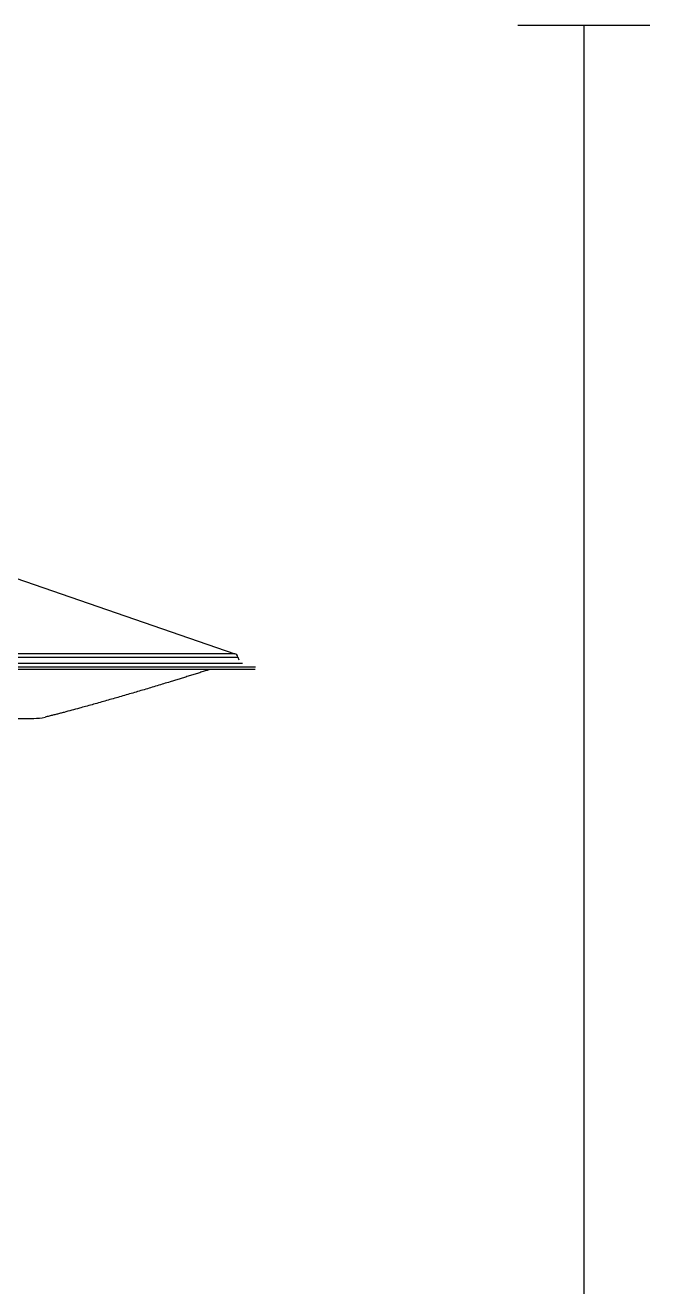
# Model space of a CAD drawing. Extents: x 0 to 163, y 0 to 482.
# Drawn here: x 104.6 to 156.3, y 377.2 to 481.5 of the extents above; entities that cross this region are included whole.
import ezdxf

# ---------------------------------------------------------------- set-up
doc = ezdxf.new("R2010")
doc.units = 0
doc.layers.add('LIVELLO_1', color=160, linetype='Continuous')

# ---------------------------------------------------------------- blocks, each defined once
blk = doc.blocks.new('AI9-BLK1')
at = {"layer": 'LIVELLO_1', "color": 7}
for p, q in [((63.94, 240.23), (74.85, 240.23)), ((69.4, 240.23), (69.4, 39.21)), ((14.84, 197.1), (40.53, 188.26)), ((-18.49, 187.98), (40.79, 187.98)), ((40.53, 188.26), (-18.23, 188.26)), ((40.79, 187.98), (40.86, 187.75)), ((-19.95, 187.16), (42.25, 187.16)), ((42.23, 186.94), (-19.93, 186.94)), ((41.16, 187.46), (-18.85, 187.46)), ((-1.61, 182.91), (23.91, 182.91))]:
    blk.add_line(p, q, dxfattribs=at)
for points in [[(40.79, 187.98), (40.76, 188.12), (40.66, 188.22), (40.53, 188.26)], [(23.91, 182.91), (24.22, 182.91), (24.54, 182.94), (24.85, 183.02)]]:
    blk.add_open_spline(points, degree=3, dxfattribs=at)
blk.add_open_spline([(38.43, 186.94), (38.43, 186.94), (38.42, 186.94), (38.42, 186.94), (38.41, 186.94), (38.4, 186.94), (38.39, 186.93), (38.37, 186.93), (38.36, 186.92), (38.34, 186.92), (38.33, 186.91), (38.31, 186.91), (38.3, 186.9), (38.28, 186.9), (38.26, 186.89), (38.24, 186.88), (38.22, 186.87), (38.2, 186.87), (38.18, 186.86), (38.05, 186.82), (37.94, 186.79), (37.81, 186.75), (37.69, 186.71), (37.57, 186.67), (37.45, 186.63), (37.32, 186.59), (37.19, 186.55), (37.06, 186.51), (36.93, 186.47), (36.8, 186.43), (36.68, 186.39), (36.54, 186.35), (36.42, 186.31), (36.29, 186.27), (36.16, 186.23), (36.04, 186.19), (35.92, 186.15), (35.8, 186.12), (35.67, 186.08), (35.55, 186.04), (35.43, 186), (35.31, 185.97), (35.2, 185.93), (35.01, 185.88), (34.83, 185.82), (34.65, 185.77), (34.48, 185.71), (34.3, 185.66), (34.12, 185.61), (33.94, 185.55), (33.75, 185.5), (33.57, 185.44), (33.4, 185.39), (33.22, 185.34), (33.04, 185.28), (32.86, 185.23), (32.68, 185.18), (32.5, 185.13), (32.32, 185.07), (32.14, 185.02), (31.96, 184.97), (31.78, 184.91), (31.6, 184.86), (31.42, 184.81), (31.24, 184.76), (31.05, 184.7), (30.87, 184.65), (30.7, 184.6), (30.52, 184.55), (30.34, 184.5), (30.16, 184.45), (29.98, 184.39), (29.8, 184.34), (29.62, 184.29), (29.44, 184.24), (29.26, 184.19), (29.08, 184.14), (28.9, 184.09), (28.73, 184.04), (28.55, 183.99), (28.38, 183.94), (28.2, 183.9), (28.03, 183.85), (27.86, 183.8), (27.68, 183.75), (27.47, 183.7), (27.26, 183.64), (27.05, 183.58), (26.84, 183.52), (26.62, 183.47), (26.41, 183.41), (26.31, 183.39), (26.21, 183.36), (26.11, 183.33), (26.01, 183.31), (25.91, 183.28), (25.81, 183.25), (25.71, 183.23), (25.61, 183.2), (25.5, 183.18), (25.4, 183.15), (25.29, 183.12), (25.18, 183.1), (25.07, 183.07), (24.96, 183.04), (24.85, 183.02)], degree=3, knots=[0, 0, 0, 0, 1, 1, 1, 2, 2, 2, 3, 3, 3, 4, 4, 4, 5, 5, 5, 6, 6, 6, 7, 7, 7, 8, 8, 8, 9, 9, 9, 10, 10, 10, 11, 11, 11, 12, 12, 12, 13, 13, 13, 14, 14, 14, 15, 15, 15, 16, 16, 16, 17, 17, 17, 18, 18, 18, 19, 19, 19, 20, 20, 20, 21, 21, 21, 22, 22, 22, 23, 23, 23, 24, 24, 24, 25, 25, 25, 26, 26, 26, 27, 27, 27, 28, 28, 28, 29, 29, 29, 30, 30, 30, 31, 31, 31, 32, 32, 32, 33, 33, 33, 34, 34, 34, 35, 35, 35, 35], dxfattribs=at)

msp = doc.modelspace()

# ---------------------------------------------------------------- block references
at = {"layer": 'LIVELLO_1', "color": 7}
msp.add_blockref('AI9-BLK1', (81.435167, 241.301034), dxfattribs=at)

doc.saveas('drawing.dxf')
